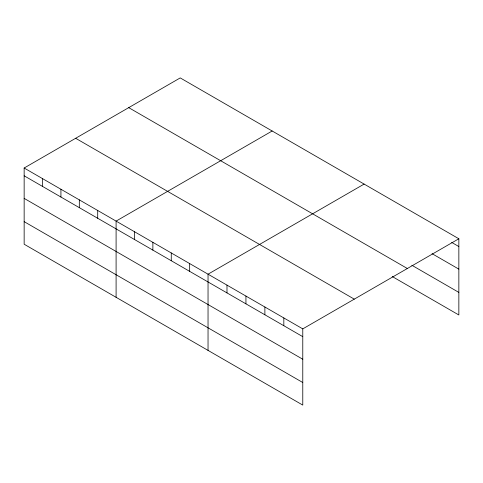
<?xml version="1.0" encoding="UTF-8"?>
<svg xmlns="http://www.w3.org/2000/svg" width="483" height="483" viewBox="0 0 483 483"><rect width="100%" height="100%" fill="white"/><g stroke="black" fill="none" stroke-linecap="round" stroke-linejoin="round"><path stroke-width="0.72" d="M24.15 168.018L302.775 328.881L302.775 405.092L24.15 244.229L24.15 168.018L180.225 77.908L458.85 238.771L458.85 314.982L392.208 276.511M272.171 130.99L116.095 221.099L116.095 297.317M364.116 184.077L208.04 274.187L208.04 350.398M302.775 328.881L458.85 238.771M451.665 242.4L458.85 246.553M432.062 253.666L458.85 269.134M411.812 265.239L458.85 292.402M128.719 107.643L407.344 268.506M75.656 138.283L354.28 299.146M24.15 175.8L302.775 336.657M24.15 198.38L302.775 359.243M24.15 221.649L302.775 382.512M283.829 317.941L283.829 325.723M264.883 307.001L264.883 314.783M245.938 296.061L245.938 303.843M226.986 285.127L226.986 292.903M189.656 263.567L189.656 271.349M171.266 252.953L171.266 260.735M152.876 242.333L152.876 250.116M134.485 231.719L134.485 239.502M97.705 210.485L97.705 218.268M79.321 199.865L79.321 207.648M60.93 189.251L60.93 197.034M42.54 178.632L42.54 186.414"/></g></svg>
